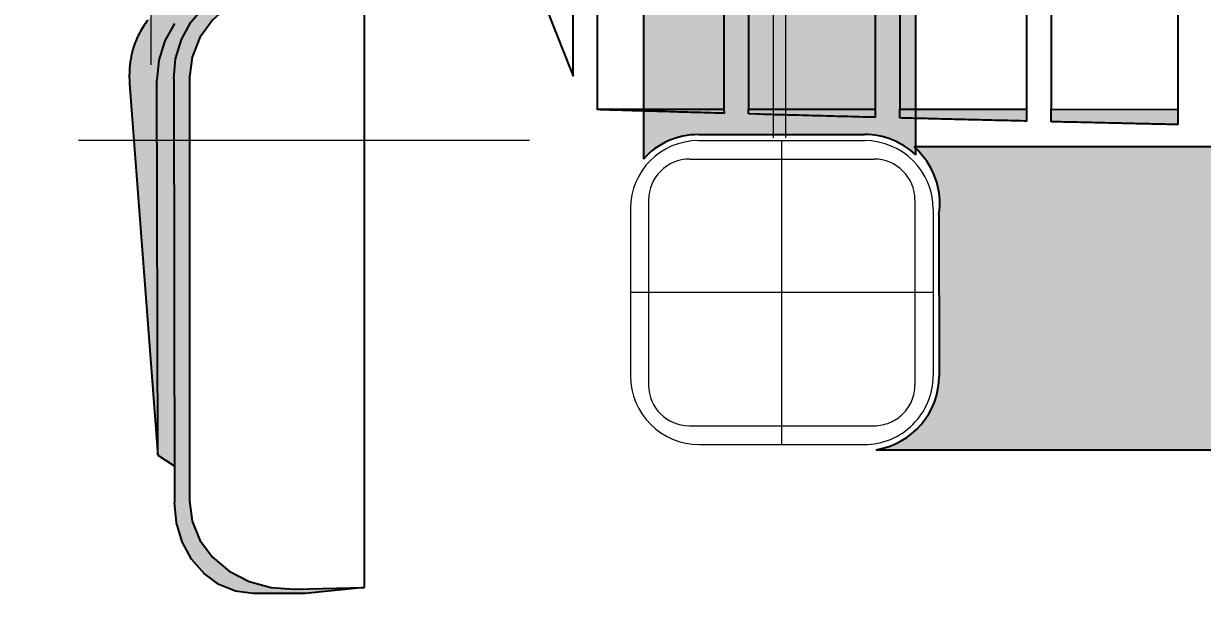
# Model space of a CAD drawing. Header units: metres. Extents: x 313 to 328, y 3 to 1212.
# Drawn here: x 321.3752 to 321.7648, y 22.152 to 22.3403 of the extents above; entities that cross this region are included whole.
import ezdxf

# ---------------------------------------------------------------- set-up
doc = ezdxf.new("R2010")
doc.units = ezdxf.units.M
doc.linetypes.add('JacobsCenter', pattern=[0.015000000000000001, 0.009000000000000003, -0.0015, 0.003, -0.0015])
doc.linetypes.add('JacobsDash', pattern=[0.0045000000000000005, 0.003, -0.0015])
doc.layers.get('Defpoints').update_dxf_attribs({"color": 41})
for name, color, linetype, lineweight in [('A-ANNO-DIMS', 7, 'Continuous', 9), ('A-DETL', 7, 'Continuous', 13), ('A-DETL-GENF', 7, 'Continuous', 9), ('A-GENM', 7, 'Continuous', 35)]:
    doc.layers.add(name, color=color, linetype=linetype, lineweight=lineweight)
doc.styles.add('Arial Narrow_1', font='ARIALN.TTF', dxfattribs={"height": 0.02499999999999998})
doc.dimstyles.new('Dimension_Standard_O__mm__2', dxfattribs={"dimscale": 0.3048, "dimtxt": 0.02558577434045649, "dimasz": 0.08202099737532807, "dimexe": 0.07874015748031493, "dimexo": 0.04921259842519685, "dimgap": 0.04921259842519685, "dimtad": 1, "dimdec": 0, "dimlfac": 1000, "dimzin": 0, "dimdsep": 46, "dimtxsty": 'Arial Narrow_1', "dimsah": 1, "dimcen": 0.09, "dimaunit": 1, "dimadec": 4, "dimazin": 0, "dimtfac": 1, "dimtdec": 4, "dimtix": 1, "dimtmove": 2, "dimatfit": 3, "dimfxl": 1, "dimtvp": 1, "dimtfill": 1, "dimtolj": 1, "dimtzin": 0, "dimlwd": 18, "dimlwe": 18, "dimarcsym": 2})

# ---------------------------------------------------------------- blocks, each defined once
blk = doc.blocks.new('BR08_SEATING_NORTH 3 - BR08_SEATING_NORTH 3-5676583-DRG-2873241 - ELEVATION SEATING SUPPORT ARRANGEMENT')
at = {"layer": 'A-GENM', "lineweight": 25, "true_color": 0xebe8e4}
for points in [[(312.9326857212949, 22.32039761816629), (312.9416574924811, 22.32155173935214), (312.9423217026476, 22.32823102721359), (312.9443201125421, 22.33457720193131), (312.9475534311338, 22.34027237251348), (312.9520490807495, 22.34516152074105), (312.9570258987074, 22.34861282138552), (312.9627906226091, 22.35083794371678), (312.9514509229488, 22.34945872386653), (312.9466821065834, 22.34779239263893), (312.9431646235742, 22.34567132586024), (312.939588720791, 22.3424237605341), (312.9387108519637, 22.34139123323203), (312.9358176891149, 22.33690818822321), (312.933804043938, 22.33178549983739), (312.9330089918928, 22.32823104710955), (312.9329847047261, 22.32810337567099), (312.9326121880405, 22.32428951020276), (312.932624183127, 22.32137336266655)], [(312.9474621419775, 22.19419509581777), (312.9473095201482, 22.32252130023518), (312.9480631771646, 22.32922736231225), (312.9498034503158, 22.33502320692287), (312.9528808561012, 22.34071735471203), (312.9569769361758, 22.34547429839347), (312.9618868551253, 22.34905464897053), (312.9673643833242, 22.35127781857446), (312.9697852660664, 22.35159406190408), (312.9688649316981, 22.35159374606147), (312.9626937480725, 22.35080055117265), (312.9569769361759, 22.34857886707279), (312.9518604912718, 22.34503073858452), (312.947553435283, 22.34027237982183), (312.9443201125491, 22.33457720195308), (312.942321708458, 22.32823104566497), (312.9416574924811, 22.32155173935214), (312.9420158643172, 22.1976850119885), (312.9472595341007, 22.19432492476691)], [(312.9472595341007, 22.32199848005206), (312.9524975169776, 22.32252130023518), (312.9534085397797, 22.32932861085915), (312.9559358046349, 22.3356411818339), (312.9600721571697, 22.34144114310769), (312.9655696481065, 22.34633641185708), (312.9721526102943, 22.35008151886634), (312.9794909465212, 22.35248866883198), (312.9870611515663, 22.3534216332062), (312.9697852660664, 22.35159406190408), (312.9669627016227, 22.35111478763847), (312.9615624929946, 22.34881812161562), (312.9566661231723, 22.34511333866452), (312.9527035723223, 22.34038932516107), (312.9497190042065, 22.33474196571239), (312.947872987743, 22.32841478694995), (312.9473095201482, 22.32252130023518)], [(312.9474813709084, 22.18206564410801), (312.9524973853664, 22.18256630889559), (312.9524973853665, 22.32252111569106), (312.9472595341007, 22.32199848005207), (312.9474805771999, 22.18256630889559)], [(312.9420158643172, 22.1976850119885), (312.9416574924811, 22.32155173935214), (312.9326857212949, 22.32039761816629), (312.9416574924811, 22.20239841690449)], [(313.1292236695908, 22.31063654144022), (313.1292153799664, 22.31194899788216), (313.0872160628733, 22.31184131740124), (313.1292153799664, 22.31063677262885)], [(313.1292153799664, 22.31194899788217), (313.1292236695908, 22.31194989513492), (313.1292153799664, 22.31194989513492)], [(313.1792321479793, 22.3092936648481), (313.1792153833397, 22.31194792972412), (313.1372153805061, 22.31194792972412), (313.1372250693332, 22.31041484334513), (313.1792153833397, 22.3092940980163)], [(313.2292399973819, 22.3080503725454), (313.2292153867129, 22.31194686156607), (313.1872153838794, 22.31194686156607), (313.1872334444562, 22.3090883146299), (313.229215386713, 22.30805096267319)], [(313.2792472667581, 22.30689891308073), (313.2792153900863, 22.31194579340803), (313.2372155937961, 22.31194579340803), (313.2372411991325, 22.30786001737005), (313.2792153900863, 22.30689961820897)], [(312.9734512867579, 22.15203253408701), (312.9872164938224, 22.15340648437445), (312.9793912459181, 22.15399182852104), (312.9721524277492, 22.15600020881663), (312.965569472296, 22.15941236141948), (312.9600719903116, 22.16402957703397), (312.9559356484992, 22.16962032918848), (312.95336786031, 22.17590427422394), (312.9524973853665, 22.18256630883661), (312.947481370912, 22.18206564410837), (312.9481411338557, 22.17538647115578), (312.9500665835687, 22.16904091241266), (312.9531620434971, 22.1633467588126), (312.9572732060843, 22.15858980740932), (312.9621944767627, 22.15500944758854), (312.9676790541051, 22.15278626768436), (312.9721524277492, 22.15220213807407)], [(312.9872164938237, 22.15203251783236), (312.9907328228405, 22.15203251783236), (313.0103625849825, 22.15399182852104), (312.9872164938237, 22.15340648437435), (312.9734512867574, 22.15203253408696)]]:
    blk.add_hatch(color=254, dxfattribs=at).paths.add_polyline_path(points)
at = {"layer": 'A-GENM', "color": 7, "lineweight": 25, "true_color": 0xefefef}
for p, q in [((313.0103625849824, 22.15399182852102), (313.0103627731259, 22.35402250134287)), ((313.0792153765931, 22.32292317065041), (313.0792153765931, 22.35402103493596)), ((313.0872153771327, 22.35402086403071), (313.0872153771327, 22.31194989513489)), ((313.1292153799662, 22.31194899788215), (313.1292153799663, 22.35401996677791)), ((313.1372153805061, 22.35401979587262), (313.137215380506, 22.31194882697681)), ((313.1792153833395, 22.31194792972411), (313.1792153833395, 22.35401889861987)), ((313.1872153838793, 22.35401872771454), (313.1872153838793, 22.31194775881876)), ((313.2292153867128, 22.31194686156606), (313.2292153867129, 22.35401783046182)), ((313.2372153872524, 22.35401765955649), (313.2372153872525, 22.31194669066077)), ((313.2792153900863, 22.31194579340801), (313.2792153900863, 22.35401676230377)), ((312.9524975169776, 22.32252130023516), (312.9524973853397, 22.18256630889541)), ((313.0872153771327, 22.31194989513489), (313.1292153799662, 22.31194899788215)), ((313.137215380506, 22.31194882697681), (313.1792153833395, 22.31194792972411)), ((313.1872153838793, 22.31194775881876), (313.2292153867128, 22.31194686156606)), ((313.2372153872525, 22.31194669066077), (313.2792153900863, 22.31194579340801)), ((312.9872164938237, 22.15340648437434), (313.0103625849824, 22.15399182852102))]:
    blk.add_line(p, q, dxfattribs=at)
at = {"layer": 'A-GENM', "color": 254, "lineweight": 25, "true_color": 0xd4d4d4}
for p, q in [((312.9423217084579, 22.32823104566495), (312.9416574924811, 22.32155173935212)), ((312.9326857212948, 22.32039761816627), (312.9420158643172, 22.19768501198849)), ((312.9420158643172, 22.19768501198849), (312.9416574924809, 22.32155173935211)), ((312.9472595341007, 22.32199848005205), (312.9474813709084, 22.182065644108)), ((313.0872160629221, 22.31184131739907), (313.0872153771327, 22.31194989513489)), ((313.1292236695907, 22.31063654144021), (313.1292153799662, 22.31194899788215)), ((313.1372250693216, 22.31041484334325), (313.137215380506, 22.31194882697681)), ((313.1792321479793, 22.30929366484808), (313.1792153833395, 22.31194792972411)), ((313.187233444455, 22.30908831462951), (313.1872153838793, 22.31194775881876)), ((313.2292399973819, 22.30805037254538), (313.2292153867128, 22.31194686156606)), ((313.2372411991471, 22.30786001736719), (313.2372153872525, 22.31194669066077)), ((313.2792472667581, 22.30689891308072), (313.2792153900863, 22.31194579340801)), ((313.1399319853635, 22.3103404156614), (313.137225069336, 22.31041484334922)), ((313.159315241982, 22.30981616889292), (313.1583968845802, 22.30984065746494)), ((313.179232148141, 22.30929366491947), (313.1786040510551, 22.30930989374486)), ((313.2381611245875, 22.3078382807727), (313.2372411991623, 22.30786001737434)), ((313.2402987544045, 22.30778789032115), (313.2381611245875, 22.3078382807727)), ((313.2792472667633, 22.3068989130833), (313.2788307122892, 22.30690812747813)), ((312.9420158643171, 22.19768501198849), (312.9474621419774, 22.19419509581775)), ((312.9907328228406, 22.15203251783234), (312.9734512867574, 22.15203253408699)), ((313.0103625849824, 22.15399182852102), (312.9907328228404, 22.15203251783235))]:
    blk.add_line(p, q, dxfattribs=at)
at = {"layer": 'A-GENM', "color": 254, "lineweight": 25, "true_color": 0xd4d4d4, "flags": 128}
for points in [[(312.947259534101, 22.32199848005206), (312.9478981254098, 22.32867765033301), (312.9498034503448, 22.33502320690694), (312.9528808600762, 22.34071735113341), (312.9569769394431, 22.34547429382765), (312.9618868551439, 22.34905464892844), (312.9673643847565, 22.35127781214749), (312.973134226498, 22.35203154130922)], [(312.9475534352829, 22.34027237982182), (312.9443201125489, 22.33457720195307), (312.9423217087609, 22.32823104714745)], [(312.9734512867574, 22.15203253408699), (312.9676790552111, 22.15278627410492), (312.9621944767807, 22.15500944763479), (312.9572732091255, 22.15858981198249), (312.9531620472968, 22.16334676239651), (312.9500665835976, 22.16904091242895), (312.9481411393189, 22.17538647260586), (312.9474813709086, 22.182065644108)]]:
    blk.add_lwpolyline(points, dxfattribs=at)
at = {"layer": 'A-GENM', "color": 7, "lineweight": 25, "true_color": 0xefefef, "flags": 128}
for points in [[(312.9872166819672, 22.35343715720345), (312.9794909465212, 22.35248866883197), (312.9721526102942, 22.35008151886632), (312.9655696481065, 22.34633641185706), (312.9600721571697, 22.34144114310767), (312.9559358046349, 22.33564118183388), (312.9533680044898, 22.32922736231222), (312.9524975169559, 22.32252130023502)], [(312.9524973853664, 22.18256630889558), (312.95336786031, 22.17590427422393), (312.9559356484991, 22.16962032918846), (312.9600719903116, 22.16402957703396), (312.965569472296, 22.15941236141947), (312.9721524277492, 22.15600020881661), (312.9794907597954, 22.15396421880549), (312.9872164938224, 22.15340648442718)]]:
    blk.add_lwpolyline(points, dxfattribs=at)
at = {"layer": 'A-GENM', "color": 7, "lineweight": 25, "true_color": 0xefefef}
blk.add_arc((322.2016488861414, 25.91388129173072), 9.803763224572648, 201.2914124955605, 201.4866017313874, dxfattribs=at)
at = {"layer": 'A-GENM', "color": 254, "lineweight": 25, "true_color": 0xd4d4d4}
for points in [[(312.9387108519636, 22.34139123323201), (312.9376130881671, 22.34002353904235), (312.9356701625546, 22.33701548524276), (312.9343173431834, 22.33357824336487), (312.933804043938, 22.33178549983738)], [(312.933804043938, 22.33178549983738), (312.9336314129278, 22.33118906580084), (312.9333215813322, 22.32997841600237), (312.9329650875941, 22.32810650741501), (312.9328058936299, 22.32684604138063), (312.9327454349927, 22.32621251166386)], [(312.9325893141789, 22.32332170694127), (312.9325853565226, 22.3229981543462), (312.9325871774713, 22.32234978634582), (312.9326192711844, 22.32137321986239), (312.9326603147632, 22.32072274675668), (312.9326857212828, 22.32039761816626)], [(312.9327454349927, 22.32621251166386), (312.9327136098565, 22.3258942217447), (312.9326595360902, 22.32525534473385), (312.9326072871776, 22.32428989763991), (312.9325920580205, 22.32364471649527), (312.9325893141789, 22.32332170694127)], [(313.1039646853398, 22.31135273367148), (313.1011670138294, 22.3114334405884), (313.0955778280347, 22.3115955749622), (313.0900011740809, 22.31175915834744), (313.0872160629269, 22.31184131739964)], [(313.120222429997, 22.31088893224976), (313.1175071083808, 22.31096555622999), (313.1120821493628, 22.31111948417415), (313.1066685885186, 22.31127475968627), (313.1039646853398, 22.31135273367148)], [(313.1292236696019, 22.31063654144157), (313.1277217220389, 22.31067839668891), (313.1247195717542, 22.310762318472), (313.1217208987883, 22.31084665853235), (313.120222429997, 22.31088893224976)], [(313.1583968845802, 22.30984065746476), (313.1553118162432, 22.3099230004249), (313.1491493040901, 22.31008865093413), (313.1430019445076, 22.31025618950131), (313.1399319853635, 22.31034041566137)], [(313.1786040510551, 22.30930989374507), (313.1753811609352, 22.30939322784677), (313.1689433485953, 22.30956093680751), (313.1625218598783, 22.30973074363956), (313.159315241982, 22.309816168893)], [(313.1980988572649, 22.30881349758599), (313.1962856042535, 22.30885898597753), (313.1926614122359, 22.30895027412596), (313.1890419599711, 22.3090421944411), (313.187233444457, 22.30908831462986)], [(313.2123992402542, 22.30845863165217), (313.2100119753748, 22.30851724821164), (313.2052412632711, 22.30863500627473), (313.200478333523, 22.30875382230924), (313.1980988572649, 22.30881349758599)], [(313.2292399975479, 22.30805037256878), (313.2264280366821, 22.30811769337193), (313.2208092487361, 22.30825305907911), (313.2152008241882, 22.30838986687931), (313.2123992402542, 22.30845863165217)], [(313.2584734648044, 22.30736617265888), (313.2554385079157, 22.30743560575582), (313.2493744130185, 22.30757533095483), (313.2433220099258, 22.30771675592336), (313.2402987544045, 22.30778789032111)], [(313.2684386282643, 22.30714005797848), (313.2667760300301, 22.30717748466472), (313.2634525679182, 22.3072525981224), (313.2601325847067, 22.30732822881011), (313.2584734648044, 22.30736617265888)], [(313.2788307122892, 22.3069081274781), (313.2770968342749, 22.30694649993704), (313.2736309334888, 22.30702352786251), (313.2701687698751, 22.30710112070954), (313.2684386282643, 22.30714005797848)]]:
    blk.add_open_spline(points, degree=3, dxfattribs=at)
blk = doc.blocks.new('T2DPAA-T2D-C3S-DU-M3D-100304_rvt-2-DRG-2873241 - ELEVATION SEATING SUPPORT ARRANGEMENT')
at = {"layer": 'A-GENM', "color": 254, "lineweight": 25, "true_color": 0xd4d4d4}
blk.add_blockref('BR08_SEATING_NORTH 3 - BR08_SEATING_NORTH 3-5676583-DRG-2873241 - ELEVATION SEATING SUPPORT ARRANGEMENT', (0, 0), dxfattribs=at)
blk = doc.blocks.new('DIMBLOCK31-DRG-2873241 - ELEVATION SEATING SUPPORT ARRANGEMENT')
at = {"layer": 'A-ANNO-DIMS', "color": 0, "lineweight": 18, "transparency": 16777216}
for p, q in [((321.6550460209467, 22.5584260500407), (321.3933640875907, 22.5584260500407)), ((321.4173640875907, 22.53342605004071), (321.4173640875907, 22.47692550993483)), ((321.4173640875907, 22.32660722109792), (321.4173640875907, 22.39261104881614)), ((321.5424050016559, 22.30160722109792), (321.3933640875907, 22.30160722109792))]:
    blk.add_line(p, q, dxfattribs=at)
at = {"layer": 'A-ANNO-DIMS', "color": 0, "transparency": 16777216}
for points in [[(321.4131974209241, 22.53342605004071), (321.4215307542574, 22.53342605004071), (321.4173640875907, 22.5584260500407)], [(321.4131974209241, 22.32660722109792), (321.4215307542574, 22.32660722109792), (321.4173640875907, 22.30160722109792)]]:
    blk.add_solid(points, dxfattribs=at)
at = {"layer": 'Defpoints', "color": 0, "transparency": 16777216}
for p in [(321.4173640875907, 22.5584260500407), (321.6700460209467, 22.5584260500407), (321.5574050016559, 22.30160722109792)]:
    blk.add_point(p, dxfattribs=at)
at = {"layer": 'A-ANNO-DIMS', "color": 0, "lineweight": 18, "transparency": 16777216, "insert": (321.3777027063498, 22.40625841653888), "char_height": 0.02499999999999998, "width": 0.0570197256730173, "attachment_point": 1, "rotation": 89.99999999999991, "line_spacing_factor": 0.9746961653507233, "style": 'Arial Narrow_1', "bg_fill": 3, "box_fill_scale": 1.1, "bg_fill_color": 256, "bg_fill_true_color": 13158600, "bg_fill_transparency": 0}
blk.add_mtext('\\A1;265\u200e', dxfattribs=at)

msp = doc.modelspace()

# ---------------------------------------------------------------- hatches: boundary and pattern name
at = {"layer": 'A-DETL-GENF', "true_color": 0xffffff}
h = msp.add_hatch(color=7, dxfattribs=at)
h.paths.add_polyline_path([(321.5800460209463, 22.29552783109295), (321.5838401978071, 22.29894369126974), (321.5882616142055, 22.30149613242111), (321.5931170660604, 22.30307361968984), (321.5989055763776, 22.30360722109792), (321.6537467659244, 22.30353226311217), (321.6592946342691, 22.30282932777062), (321.6650460846981, 22.30054481117496), (321.6700460209464, 22.29689805431036), (321.6700460209464, 22.30895488079507), (321.6647925764839, 22.30908831462989), (321.6647745159071, 22.31194775881877), (321.6700460209465, 22.31194764620277), (321.6700460209465, 22.35401861509855), (321.6647745159071, 22.35401872771455), (321.6647745159071, 22.35068917023193), (321.6567943025188, 22.35087236257297), (321.6567745153673, 22.30929409801628), (321.614784201361, 22.31041484334512), (321.6147745125338, 22.31194882697682), (321.6567745153673, 22.31194792972411), (321.6567745153673, 22.35401889861987), (321.6398722565638, 22.35401979587263), (321.639806764642, 22.35448177663046), (321.6387032409611, 22.35401928467939), (321.6147745125338, 22.35401979587263), (321.6147745125338, 22.35200859934564), (321.6067858329, 22.35222758212156), (321.60677396342, 22.31063678792798), (321.5800460209463, 22.31135273367149), (321.5800460209463, 22.29894369126974)])
h.paths.add_polyline_path([(321.6647745159071, 22.31194775881877), (321.6647740607895, 22.31194792972411), (321.6612227775964, 22.31194775881882)])
h.paths.add_polyline_path([(321.606774511994, 22.31194899788215), (321.606774511994, 22.35401996677792), (321.5946662073927, 22.35402086403072), (321.5945822265473, 22.35556218501595), (321.5907132742585, 22.35402030989671), (321.5800460209463, 22.35402053778296), (321.5800460209463, 22.31194956888716), (321.5981943831015, 22.31194918118081)])
h.paths.add_polyline_path([(321.5800460209463, 22.35608026246175), (321.5985501357811, 22.35714349697495), (321.6023460849484, 22.4902137928875), (321.5813023437868, 22.54263150068001), (321.5800460209467, 22.54240790105302), (321.5800460209463, 22.35608200968444)])
h.paths.add_polyline_path([(321.6067283428798, 22.35759929893654), (321.6532364187872, 22.36011020767889), (321.6534577924828, 22.36836375096244), (321.6097932250075, 22.47210726923524), (321.606774511994, 22.35931136837138)])
msp.add_hatch(color=7, dxfattribs=at).paths.add_polyline_path([(322.4797541132862, 22.19950533765946), (322.4737728378606, 22.20125046924988), (322.4684159413591, 22.20443241831591), (322.4640220896804, 22.20885002031394), (322.4608690645078, 22.21422399205267), (322.4591562018011, 22.22021458812761), (322.4591562018011, 22.27784885040316), (322.4597916990791, 22.28329186394527), (322.4615302755958, 22.28827045676816), (322.4643867702948, 22.2928271217144), (322.4683247582743, 22.29672431254134), (322.4727322803096, 22.29950533765949), (322.4703221352967, 22.29950533765949), (322.4670233672437, 22.29672431254134), (322.4670233672437, 22.29950533765949), (321.6700460209464, 22.29950087623462), (321.6700460209464, 22.29890808480163), (321.6736396545041, 22.29486621956487), (321.6764781915958, 22.28934563227964), (321.6778486929869, 22.28319314889804), (321.6776757021551, 22.27565152753882), (321.6776730351048, 22.22311192145947), (321.677088771327, 22.21817249622848), (321.6750774481795, 22.21271698686095), (321.6718488215524, 22.2078812890452), (321.6675810918043, 22.20393230359835), (321.6625098114035, 22.20108799026124), (321.656914883879, 22.19950533765946), (322.1399849484406, 22.19950533765946)])

# ---------------------------------------------------------------- linework, layer by layer
at = {"layer": 'A-DETL', "linetype": 'JacobsDash', "lineweight": 18}
for p, q in [((321.6230460209462, 22.3025222353393), (321.6230460209462, 22.5505229649999)), ((321.6270460209461, 22.5511778159049), (321.6270460209461, 22.30250176363477))]:
    msp.add_line(p, q, dxfattribs=at)
at = {"layer": 'A-DETL', "lineweight": 25}
for p, q in [((321.5800460209463, 22.35367398060514), (321.5800460209463, 22.29552783109297)), ((321.6700460209461, 22.29689805431036), (321.6700460209461, 22.35367398060514)), ((321.5981943831017, 22.30360722109793), (321.6531551652299, 22.30360722109793)), ((322.4727322803096, 22.29950533765903), (321.6695150017792, 22.29950533765949)), ((321.6776730351046, 22.2770868405441), (321.677771778311, 22.22394670653728)), ((321.656914883879, 22.19950533765947), (322.4797541132863, 22.19950533765947))]:
    msp.add_line(p, q, dxfattribs=at)
at = {"layer": 'A-DETL', "linetype": 'JacobsCenter', "lineweight": 18}
for p, q in [((321.5981943831015, 22.30160722109792), (321.6531551652298, 22.30160722109792)), ((321.5953317827297, 22.29552502216754), (321.656260825506, 22.29552502216754)), ((321.5817717725129, 22.28196501195075), (321.5817717725129, 22.22077144229772)), ((321.6697717779392, 22.28201406973447), (321.6697717779392, 22.2209172029389)), ((321.5757717725129, 22.27918461050934), (321.5757717725129, 22.22397753607102)), ((321.675771778311, 22.27899060801665), (321.675771778311, 22.22394670657166)), ((321.5951260118718, 22.2074172029389), (321.6562717779391, 22.2074172029389)), ((321.5985519855557, 22.20119732302814), (321.6530223947676, 22.20119732302814))]:
    msp.add_line(p, q, dxfattribs=at)
at = {"layer": 'A-DETL', "color": 7, "lineweight": 9, "true_color": 0xffffff}
for p, q in [((321.6256747741656, 22.30160722109792), (321.6256747741656, 22.20119732302814)), ((321.5757717725129, 22.25158107329018), (321.675771778311, 22.25158107329018))]:
    msp.add_line(p, q, dxfattribs=at)
at = {"layer": 'A-DETL', "lineweight": 25}
for centre, radius, start, end in [((321.5981943831015, 22.27918461050941), 0.02442261058855378, 89.9999999997333, 137.9958821947837), ((321.6531551652297, 22.2789906080165), 0.02461661308135844, 46.67335141823982, 89.99999999990905), ((321.6532539084361, 22.28089437548918), 0.02471418761791228, 351.1375589087458, 48.85507336273093), ((321.6530223947676, 22.22394670657169), 0.02474938354359874, 279.0488325994449, 359.9999999266561)]:
    msp.add_arc(centre, radius, start, end, dxfattribs=at)
at = {"layer": 'A-DETL', "linetype": 'JacobsCenter', "lineweight": 18}
for centre, radius, start, end in [((321.5981943831015, 22.27918461050934), 0.02242261058859185, 90, 180), ((321.6531551652298, 22.27899060801665), 0.0226166130812544, 0, 90), ((321.5953317827297, 22.28196501195074), 0.01356001021679276, 90, 180), ((321.656260825506, 22.28201406973447), 0.01351095243308009, 0, 90), ((321.5985519855557, 22.22397753607102), 0.02278021304283584, 180, 269.9999999999996), ((321.6530223947676, 22.22394670657166), 0.02274938354349842, 269.9999999999996, 0), ((321.5951260118718, 22.22077144229772), 0.01335423935881863, 180, 269.9999999999996), ((321.6562717779391, 22.2209172029389), 0.01350000000007867, 269.9999999999996, 0)]:
    msp.add_arc(centre, radius, start, end, dxfattribs=at)

# ---------------------------------------------------------------- block references
at = {"lineweight": 5}
msp.add_blockref('T2DPAA-T2D-C3S-DU-M3D-100304_rvt-2-DRG-2873241 - ELEVATION SEATING SUPPORT ARRANGEMENT', (8.47755913202771, 0), dxfattribs=at)

# ---------------------------------------------------------------- next in the draw order: dimensions: what is measured, and where the dimension line sits
at = {"layer": 'A-ANNO-DIMS', "lineweight": 18}
dim = msp.add_linear_dim(base=(321.4173640875907, 22.5584260500407), p1=(321.5574050016558, 22.30160722109792), p2=(321.6700460209466, 22.5584260500407), angle=89.99999999999991, text='265\u200e', dimstyle='Dimension_Standard_O__mm__2', override={"dimpost": '<>', "dimfxl": 0.2804352155604196}, dxfattribs=at)
dim.commit()
dim.dimension.update_dxf_attribs({"geometry": 'DIMBLOCK31-DRG-2873241 - ELEVATION SEATING SUPPORT ARRANGEMENT', "text_midpoint": (321.3943693730164, 22.43476827937539), "dimtype": 160, "text_rotation": 89.99999999999991})

doc.saveas('drawing.dxf')
